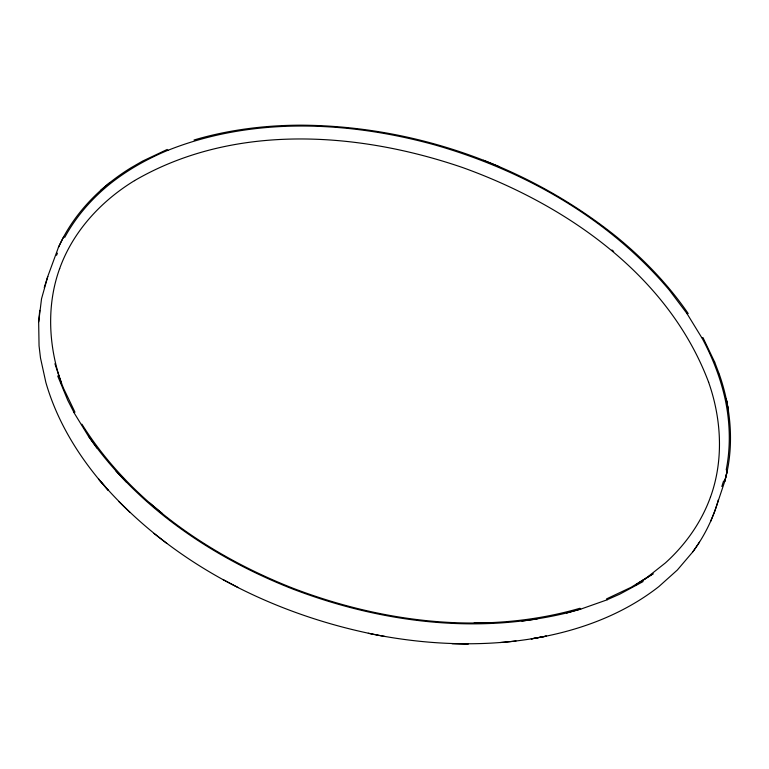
<?xml version="1.0" encoding="UTF-8"?>
<svg xmlns="http://www.w3.org/2000/svg" width="769" height="769" viewBox="0 0 769 769"><rect width="100%" height="100%" fill="white"/><g stroke="black" fill="none" stroke-linecap="round" stroke-linejoin="round"><path stroke-width="1.15" d="M38.69 321.942L41.526 298.805L47.736 276.705M39.728 310.368L38.661 322.038L39.056 345.839L40.488 357.941L45.861 382.433C57.454 422.825 80.351 459.199 108.266 490.286L98.47 478.914C170.535 564.273 276.263 616.815 385.144 636.521M726.224 469.821L726.244 469.724C730.838 446.308 730.069 422.037 725.061 398.755L725.042 398.678C720.313 377.368 712.219 356.912 701.857 337.726M44.246 287.577L47.716 276.59M721.831 486.498L723.571 481.019M718.333 500.023L718.371 499.917C713.094 518.546 704.423 536.137 692.907 551.7M47.745 276.513L58.473 247.282M56.56 255.279L57.425 253.155M710.566 521.584L714.891 510.904L724.773 481.288C734.491 446.193 731.242 408.493 719.323 374.349L719.294 374.263M63.616 236.939L58.425 247.387C73.391 213.936 100.037 186.771 131.047 167.748L142.592 161.096L167.248 149.446M64.673 237.486L64.721 237.4C76.16 216.32 92.27 197.998 111.005 183.099L111.063 183.051C128.365 169.459 147.715 158.654 168.007 150.243M699.502 542.087L692.869 551.796L677.345 570.012L658.879 586.574C613.845 621.823 556.737 638.049 500.408 642.528M100.508 190.501L110.092 182.378M643.115 581.556L619.785 594.149L607.231 599.685M606.558 598.888L631.032 587.343L653.169 573.761L635.54 585.094L646.123 578.173L665.32 562.985C685.294 544.99 701.309 522.439 710.469 497.082L710.441 497.187C723.86 460.179 721.543 418.913 708.576 382.126L708.634 382.27C668.492 275.437 566.445 204.89 462.582 167.536C357.585 131.557 233.536 123.011 134.498 180.638L134.633 180.561C101.172 200.94 72.968 231.382 59.646 268.621L59.674 268.525C46.265 305.495 48.562 346.742 61.52 383.5L54.907 363.718M168.113 150.253C252.52 116.705 347.626 121.06 433.995 144.687C523.766 170.18 609.115 218.358 669.568 290.413L687.159 313.771M607.423 599.714L580.73 609.135M579.97 608.269C485.624 635.559 383.414 622.813 292.739 588.141C209.043 555.199 130.288 501.398 81.908 424.18M194.048 139.996C228.604 129.788 264.671 125.28 300.66 125.174L300.698 125.174C413.741 125.741 526.486 165.143 614.969 235.545L615.008 235.574C642.807 258.067 667.915 284.049 688.207 313.541M566.599 612.98C475.665 634.896 378.982 622.063 292.403 588.891C212.667 557.515 137.901 507.357 88.522 436.273L96.981 448.096M521.93 621.083L537.175 618.949M515.98 640.99C466.783 646.719 416.769 643.336 368.351 633.281M474.137 622.986L490.18 622.736M483.49 160.288L499.523 166.835M223.125 579.624L238.246 587.593M154.011 533.446L166.863 543.462M162.221 513.432L149.974 503.205M611.961 250.002L613.681 251.444M118.782 501.475L129.923 512.414M115.956 471.013L126.414 482.182M687.082 313.723L701.761 337.678M88.454 436.254L73.766 412.299M702.953 337.581L714.661 362.084M74.968 412.194L63.366 387.98L58.732 375.81M73.949 412.395L67.749 400.274L57.704 375.964M714.632 361.997L719.323 374.349M727.397 470.061L724.773 481.288L727.397 470.061M580.576 609.125L566.542 613.008L580.653 609.106M546.211 636.165L531.341 638.866L546.211 636.165M468.283 643.816L451.912 643.576L468.283 643.816M728.474 411.04L726.224 398.765L728.474 411.04"/></g></svg>
